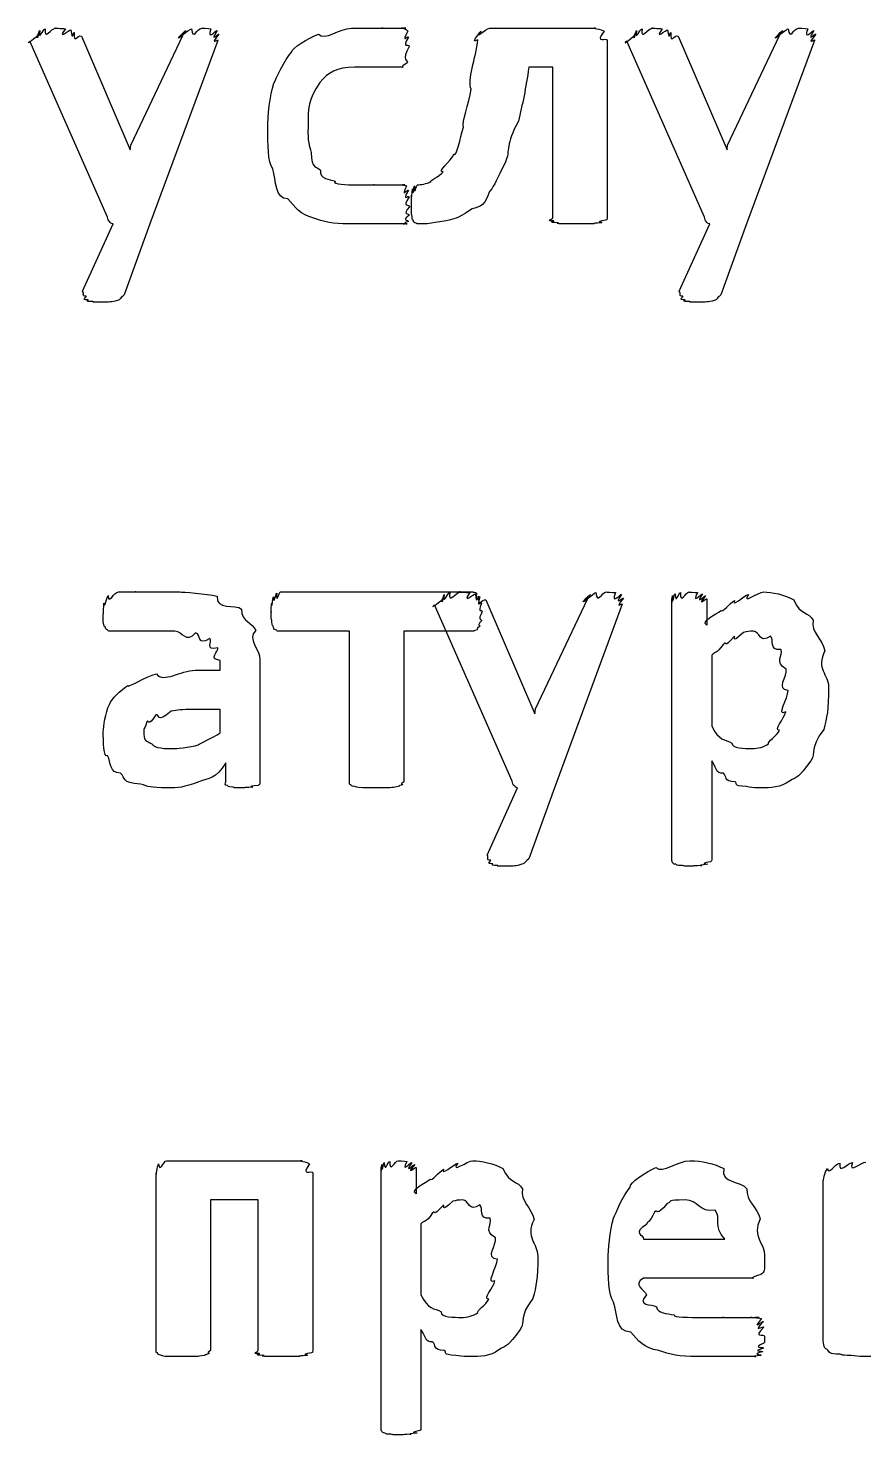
# Model space of a CAD drawing. Header units: millimetres. Extents: x 25 to 190, y 204 to 253.
# Drawn here: x 112.39 to 119.92, y 229.16 to 241.83 of the extents above; entities that cross this region are included whole.
import ezdxf

# ---------------------------------------------------------------- set-up
doc = ezdxf.new("R2010")
doc.units = ezdxf.units.MM
doc.layers.get('0').update_dxf_attribs({"linetype": 'CONTINUOUS'})

msp = doc.modelspace()

# ---------------------------------------------------------------- linework, layer by layer
at = {"color": 0}
for p, q in [((116.546, 241.829), (117.5, 241.829)), ((113.104, 240.126), (112.404, 241.713)), ((112.867, 241.758), (113.308, 240.732)), ((113.313, 240.776), (113.782, 241.763)), ((114.096, 241.719), (113.484, 240.065)), ((117.604, 241.719), (117.604, 240.12)), ((118.481, 240.126), (117.781, 241.713)), ((118.244, 241.758), (118.685, 240.732)), ((118.69, 240.776), (119.159, 241.763)), ((119.473, 241.719), (118.861, 240.065)), ((117.114, 241.476), (116.899, 241.476)), ((117.114, 240.12), (117.114, 241.476)), ((113.308, 240.732), (113.313, 240.776)), ((118.685, 240.732), (118.69, 240.776)), ((115.825, 240.22), (115.825, 240.22)), ((112.878, 239.459), (113.153, 240.065)), ((113.484, 240.065), (113.253, 239.426)), ((118.255, 239.459), (118.531, 240.065)), ((118.861, 240.065), (118.63, 239.426)), ((114.66, 236.75), (116.396, 236.75)), ((116.749, 235.046), (116.049, 236.634)), ((116.512, 236.678), (116.953, 235.653)), ((116.958, 235.697), (117.427, 236.684)), ((117.741, 236.639), (117.129, 234.986)), ((118.189, 234.341), (118.189, 236.689)), ((118.503, 236.689), (118.503, 236.452)), ((116.479, 236.573), (116.479, 236.573)), ((115.282, 236.397), (114.654, 236.397)), ((115.282, 235.041), (115.282, 236.397)), ((116.401, 236.397), (115.773, 236.397)), ((115.773, 236.397), (115.773, 235.041)), ((114.118, 236.044), (114.118, 236.133)), ((114.476, 236.138), (114.476, 235.041)), ((118.547, 236.182), (118.547, 235.543)), ((113.892, 236.044), (114.118, 236.044)), ((119.236, 235.862), (119.236, 235.862)), ((119.6, 235.89), (119.6, 235.89)), ((114.118, 235.692), (113.881, 235.692)), ((114.118, 235.482), (114.118, 235.692)), ((116.953, 235.653), (116.958, 235.697)), ((114.168, 235.041), (114.168, 235.212)), ((118.547, 235.228), (118.547, 234.341)), ((116.523, 234.38), (116.798, 234.986)), ((117.129, 234.986), (116.898, 234.346)), ((113.634, 231.626), (114.858, 231.626)), ((115.569, 229.217), (115.569, 231.565)), ((115.883, 231.565), (115.883, 231.328)), ((113.541, 229.917), (113.541, 231.516)), ((114.952, 231.516), (114.952, 229.917)), ((119.552, 230.044), (119.552, 231.444)), ((114.461, 231.273), (114.031, 231.273)), ((114.031, 231.273), (114.031, 229.917)), ((114.461, 229.917), (114.461, 231.273)), ((115.927, 231.059), (115.927, 230.419)), ((117.933, 230.921), (118.666, 230.921)), ((116.98, 230.766), (116.98, 230.766)), ((119.024, 230.772), (119.024, 230.711)), ((116.616, 230.739), (116.616, 230.739)), ((118.919, 230.568), (117.933, 230.568)), ((115.927, 230.105), (115.927, 229.217))]:
    msp.add_line(p, q, dxfattribs=at)
for points in [[(112.481, 241.774), (112.459, 241.689), (112.484, 241.799), (112.492, 241.807)], [(112.492, 241.807), (112.477, 241.704), (112.52, 241.82), (112.542, 241.824)], [(112.542, 241.824), (112.525, 241.711), (112.598, 241.829), (112.635, 241.829)], [(112.635, 241.829), (112.598, 241.829), (112.702, 241.826), (112.723, 241.824)], [(112.723, 241.824), (112.642, 241.708), (112.762, 241.82), (112.773, 241.813)], [(112.773, 241.813), (112.786, 241.697), (112.796, 241.802), (112.801, 241.791)], [(112.801, 241.791), (112.796, 241.677), (112.83, 241.771), (112.867, 241.758)], [(113.782, 241.763), (113.685, 241.693), (113.798, 241.803), (113.809, 241.807)], [(113.809, 241.807), (113.707, 241.704), (113.837, 241.82), (113.859, 241.824)], [(113.859, 241.824), (113.87, 241.711), (113.911, 241.829), (113.953, 241.829)], [(113.953, 241.829), (113.943, 241.829), (114.014, 241.826), (114.035, 241.824)], [(114.035, 241.824), (113.991, 241.704), (114.08, 241.814), (114.09, 241.807)], [(114.09, 241.807), (114.014, 241.689), (114.107, 241.788), (114.107, 241.774)], [(115.004, 241.774), (115.061, 241.711), (115.194, 241.829), (115.302, 241.829)], [(115.302, 241.829), (115.336, 241.829), (115.402, 241.829), (115.451, 241.829)], [(115.451, 241.829), (115.436, 241.829), (115.547, 241.829), (115.588, 241.829)], [(115.588, 241.829), (115.517, 241.829), (115.666, 241.829), (115.699, 241.829)], [(115.699, 241.829), (115.7, 241.829), (115.754, 241.829), (115.765, 241.829)], [(115.765, 241.829), (115.726, 241.829), (115.788, 241.829), (115.792, 241.829)], [(115.792, 241.829), (115.737, 241.829), (115.805, 241.82), (115.809, 241.802)], [(115.809, 241.802), (115.744, 241.677), (115.814, 241.768), (115.814, 241.747)], [(116.441, 241.724), (116.362, 241.677), (116.454, 241.786), (116.469, 241.802)], [(116.469, 241.802), (116.395, 241.711), (116.513, 241.829), (116.546, 241.829)], [(117.5, 241.829), (117.45, 241.829), (117.558, 241.82), (117.577, 241.802)], [(117.577, 241.802), (117.486, 241.675), (117.604, 241.755), (117.604, 241.719)], [(117.858, 241.774), (117.836, 241.689), (117.861, 241.799), (117.869, 241.807)], [(117.869, 241.807), (117.854, 241.704), (117.897, 241.82), (117.919, 241.824)], [(117.919, 241.824), (117.902, 241.711), (117.975, 241.829), (118.012, 241.829)], [(118.012, 241.829), (117.975, 241.829), (118.079, 241.826), (118.1, 241.824)], [(118.1, 241.824), (118.019, 241.708), (118.139, 241.82), (118.15, 241.813)], [(118.15, 241.813), (118.163, 241.697), (118.174, 241.802), (118.178, 241.791)], [(118.178, 241.791), (118.174, 241.677), (118.207, 241.771), (118.244, 241.758)], [(119.159, 241.763), (119.063, 241.693), (119.175, 241.803), (119.187, 241.807)], [(119.187, 241.807), (119.085, 241.704), (119.214, 241.82), (119.236, 241.824)], [(119.236, 241.824), (119.247, 241.711), (119.289, 241.829), (119.33, 241.829)], [(119.33, 241.829), (119.32, 241.829), (119.391, 241.826), (119.412, 241.824)], [(119.412, 241.824), (119.368, 241.704), (119.457, 241.814), (119.467, 241.807)], [(119.467, 241.807), (119.391, 241.689), (119.484, 241.788), (119.484, 241.774)], [(112.404, 241.713), (112.342, 241.66), (112.481, 241.759), (112.481, 241.774)], [(114.107, 241.774), (114.014, 241.66), (114.103, 241.741), (114.096, 241.719)], [(114.762, 241.614), (114.759, 241.642), (114.912, 241.741), (115.004, 241.774)], [(115.814, 241.747), (115.748, 241.633), (115.82, 241.697), (115.82, 241.664)], [(115.82, 241.664), (115.748, 241.531), (115.814, 241.544), (115.804, 241.515)], [(116.381, 241.278), (116.339, 241.358), (116.422, 241.559), (116.441, 241.724)], [(117.781, 241.713), (117.719, 241.66), (117.858, 241.759), (117.858, 241.774)], [(119.484, 241.774), (119.391, 241.66), (119.48, 241.741), (119.473, 241.719)], [(114.602, 241.333), (114.624, 241.377), (114.695, 241.54), (114.762, 241.614)], [(115.329, 241.476), (115.167, 241.476), (115.088, 241.429), (115.015, 241.338)], [(115.5, 241.476), (115.369, 241.476), (115.395, 241.476), (115.329, 241.476)], [(115.622, 241.476), (115.583, 241.476), (115.547, 241.476), (115.5, 241.476)], [(115.71, 241.476), (115.652, 241.476), (115.657, 241.476), (115.622, 241.476)], [(115.765, 241.476), (115.696, 241.476), (115.732, 241.476), (115.71, 241.476)], [(115.804, 241.515), (115.726, 241.476), (115.778, 241.476), (115.765, 241.476)], [(116.899, 241.476), (116.873, 241.296), (116.841, 241.135), (116.805, 240.991)], [(114.547, 240.925), (114.547, 241.035), (114.565, 241.223), (114.602, 241.333)], [(115.015, 241.338), (114.906, 241.175), (114.91, 241.114), (114.91, 240.942)], [(116.309, 240.936), (116.295, 240.98), (116.359, 241.148), (116.381, 241.278)], [(114.591, 240.561), (114.547, 240.619), (114.547, 240.789), (114.547, 240.925)], [(114.91, 240.942), (114.906, 240.796), (114.919, 240.776), (114.938, 240.71)], [(116.227, 240.694), (116.245, 240.667), (116.283, 240.84), (116.309, 240.936)], [(116.805, 240.991), (116.685, 240.778), (116.733, 240.728), (116.689, 240.622)], [(114.938, 240.71), (114.943, 240.55), (114.984, 240.594), (115.021, 240.55)], [(116.127, 240.534), (116.068, 240.535), (116.196, 240.628), (116.227, 240.694)], [(114.729, 240.291), (114.609, 240.289), (114.624, 240.454), (114.591, 240.561)], [(115.021, 240.55), (115.016, 240.462), (115.101, 240.473), (115.153, 240.451)], [(116.017, 240.446), (115.998, 240.454), (116.094, 240.492), (116.127, 240.534)], [(116.689, 240.622), (116.601, 240.451), (116.601, 240.43), (116.546, 240.357)], [(115.153, 240.451), (115.123, 240.418), (115.269, 240.418), (115.335, 240.418)], [(115.335, 240.418), (115.374, 240.418), (115.457, 240.418), (115.506, 240.418)], [(115.506, 240.418), (115.469, 240.418), (115.595, 240.418), (115.632, 240.418)], [(115.632, 240.418), (115.66, 240.418), (115.699, 240.418), (115.721, 240.418)], [(115.721, 240.418), (115.707, 240.418), (115.766, 240.418), (115.781, 240.418)], [(115.781, 240.418), (115.729, 240.418), (115.794, 240.414), (115.798, 240.407)], [(115.798, 240.407), (115.74, 240.286), (115.81, 240.386), (115.814, 240.368)], [(115.852, 240.38), (115.854, 240.289), (115.864, 240.403), (115.868, 240.407)], [(115.868, 240.407), (115.866, 240.3), (115.885, 240.418), (115.896, 240.418)], [(115.896, 240.418), (115.921, 240.418), (115.98, 240.426), (116.017, 240.446)], [(114.954, 240.12), (114.847, 240.143), (114.791, 240.217), (114.729, 240.291)], [(115.814, 240.368), (115.748, 240.253), (115.82, 240.333), (115.82, 240.308)], [(115.82, 240.308), (115.751, 240.2), (115.825, 240.253), (115.825, 240.22)], [(115.841, 240.324), (115.843, 240.264), (115.848, 240.368), (115.852, 240.38)], [(115.841, 240.236), (115.841, 240.216), (115.841, 240.302), (115.841, 240.324)], [(116.546, 240.357), (116.491, 240.189), (116.43, 240.231), (116.364, 240.187)], [(115.82, 240.143), (115.748, 240.094), (115.817, 240.101), (115.814, 240.087)], [(115.825, 240.22), (115.751, 240.138), (115.823, 240.164), (115.82, 240.143)], [(115.846, 240.148), (115.841, 240.143), (115.841, 240.199), (115.841, 240.236)], [(115.857, 240.098), (115.848, 240.098), (115.849, 240.126), (115.846, 240.148)], [(116.364, 240.187), (116.245, 240.105), (116.232, 240.115), (116.155, 240.093)], [(113.12, 240.087), (113.112, 240.09), (113.107, 240.111), (113.104, 240.126)], [(113.153, 240.065), (113.132, 240.068), (113.132, 240.076), (113.12, 240.087)], [(115.269, 240.065), (115.145, 240.065), (115.045, 240.083), (114.954, 240.12)], [(115.429, 240.065), (115.318, 240.065), (115.324, 240.065), (115.269, 240.065)], [(115.577, 240.065), (115.425, 240.065), (115.484, 240.065), (115.429, 240.065)], [(115.699, 240.065), (115.634, 240.065), (115.624, 240.065), (115.577, 240.065)], [(115.776, 240.065), (115.704, 240.065), (115.734, 240.065), (115.699, 240.065)], [(115.804, 240.065), (115.733, 240.065), (115.79, 240.065), (115.776, 240.065)], [(115.814, 240.087), (115.744, 240.065), (115.81, 240.065), (115.804, 240.065)], [(115.885, 240.071), (115.859, 240.076), (115.864, 240.087), (115.857, 240.098)], [(115.918, 240.065), (115.88, 240.065), (115.896, 240.067), (115.885, 240.071)], [(116.155, 240.093), (115.976, 240.065), (116.002, 240.065), (115.918, 240.065)], [(117.125, 240.093), (117.042, 240.09), (117.114, 240.109), (117.114, 240.12)], [(117.163, 240.076), (117.056, 240.079), (117.132, 240.089), (117.125, 240.093)], [(117.241, 240.065), (117.093, 240.068), (117.181, 240.072), (117.163, 240.076)], [(117.362, 240.065), (117.277, 240.065), (117.274, 240.065), (117.241, 240.065)], [(117.478, 240.065), (117.373, 240.065), (117.409, 240.065), (117.362, 240.065)], [(117.555, 240.076), (117.435, 240.068), (117.511, 240.068), (117.478, 240.065)], [(117.594, 240.098), (117.472, 240.079), (117.573, 240.083), (117.555, 240.076)], [(117.604, 240.12), (117.604, 240.094), (117.6, 240.105), (117.594, 240.098)], [(118.497, 240.087), (118.489, 240.09), (118.484, 240.111), (118.481, 240.126)], [(118.531, 240.065), (118.509, 240.068), (118.509, 240.076), (118.497, 240.087)], [(112.911, 239.415), (112.863, 239.408), (112.9, 239.441), (112.878, 239.459)], [(112.927, 239.382), (112.863, 239.382), (112.911, 239.401), (112.911, 239.415)], [(112.971, 239.365), (112.885, 239.368), (112.939, 239.375), (112.927, 239.382)], [(113.192, 239.376), (113.138, 239.36), (113.116, 239.36), (113.054, 239.36)], [(113.253, 239.426), (113.2, 239.382), (113.225, 239.387), (113.192, 239.376)], [(118.288, 239.415), (118.24, 239.408), (118.277, 239.441), (118.255, 239.459)], [(118.305, 239.382), (118.24, 239.382), (118.288, 239.401), (118.288, 239.415)], [(118.349, 239.365), (118.262, 239.368), (118.316, 239.375), (118.305, 239.382)], [(118.569, 239.376), (118.515, 239.36), (118.493, 239.36), (118.431, 239.36)], [(118.63, 239.426), (118.577, 239.382), (118.602, 239.387), (118.569, 239.376)], [(113.054, 239.36), (112.925, 239.36), (112.994, 239.363), (112.971, 239.365)], [(118.431, 239.36), (118.302, 239.36), (118.371, 239.363), (118.349, 239.365)], [(113.071, 236.65), (113.076, 236.587), (113.09, 236.694), (113.109, 236.717)], [(113.109, 236.717), (113.112, 236.631), (113.159, 236.75), (113.203, 236.75)], [(113.203, 236.75), (113.2, 236.75), (113.298, 236.75), (113.357, 236.75)], [(113.357, 236.75), (113.319, 236.75), (113.479, 236.75), (113.545, 236.75)], [(113.545, 236.75), (113.573, 236.75), (113.684, 236.75), (113.754, 236.75)], [(113.754, 236.75), (113.774, 236.75), (113.998, 236.736), (114.09, 236.711)], [(114.599, 236.706), (114.599, 236.618), (114.616, 236.73), (114.627, 236.739)], [(114.627, 236.739), (114.621, 236.631), (114.649, 236.75), (114.66, 236.75)], [(116.126, 236.694), (116.104, 236.609), (116.129, 236.72), (116.137, 236.728)], [(116.137, 236.728), (116.122, 236.624), (116.164, 236.74), (116.187, 236.744)], [(116.187, 236.744), (116.17, 236.631), (116.243, 236.75), (116.28, 236.75)], [(116.28, 236.75), (116.243, 236.75), (116.346, 236.747), (116.368, 236.744)], [(116.368, 236.744), (116.287, 236.629), (116.407, 236.74), (116.418, 236.733)], [(116.396, 236.75), (116.388, 236.75), (116.418, 236.746), (116.429, 236.739)], [(116.429, 236.739), (116.41, 236.618), (116.448, 236.72), (116.457, 236.706)], [(116.418, 236.733), (116.43, 236.618), (116.441, 236.722), (116.446, 236.711)], [(117.427, 236.684), (117.33, 236.613), (117.443, 236.723), (117.454, 236.728)], [(117.454, 236.728), (117.352, 236.624), (117.482, 236.74), (117.504, 236.744)], [(117.504, 236.744), (117.515, 236.631), (117.556, 236.75), (117.598, 236.75)], [(117.598, 236.75), (117.588, 236.75), (117.658, 236.747), (117.68, 236.744)], [(117.68, 236.744), (117.636, 236.624), (117.724, 236.735), (117.735, 236.728)], [(117.735, 236.728), (117.658, 236.609), (117.752, 236.708), (117.752, 236.694)], [(118.189, 236.689), (118.189, 236.606), (118.19, 236.712), (118.194, 236.717)], [(118.194, 236.717), (118.196, 236.618), (118.205, 236.729), (118.217, 236.733)], [(118.217, 236.733), (118.222, 236.629), (118.247, 236.744), (118.266, 236.744)], [(118.266, 236.744), (118.262, 236.631), (118.313, 236.75), (118.343, 236.75)], [(118.343, 236.75), (118.324, 236.75), (118.401, 236.747), (118.42, 236.744)], [(118.42, 236.744), (118.361, 236.629), (118.453, 236.74), (118.465, 236.733)], [(118.465, 236.733), (118.387, 236.618), (118.488, 236.723), (118.492, 236.717)], [(118.492, 236.717), (118.398, 236.602), (118.503, 236.7), (118.503, 236.689)], [(118.751, 236.673), (118.725, 236.606), (118.836, 236.717), (118.878, 236.728)], [(118.878, 236.728), (118.809, 236.631), (118.967, 236.75), (119.016, 236.75)], [(119.016, 236.75), (119.082, 236.75), (119.211, 236.725), (119.286, 236.678)], [(113.065, 236.551), (113.065, 236.543), (113.067, 236.629), (113.071, 236.65)], [(114.09, 236.711), (114.075, 236.58), (114.256, 236.647), (114.311, 236.595)], [(114.311, 236.595), (114.307, 236.477), (114.411, 236.48), (114.438, 236.402)], [(114.577, 236.573), (114.577, 236.543), (114.578, 236.629), (114.583, 236.65)], [(114.583, 236.65), (114.584, 236.587), (114.591, 236.691), (114.599, 236.706)], [(116.049, 236.634), (115.987, 236.58), (116.126, 236.679), (116.126, 236.694)], [(116.457, 236.706), (116.425, 236.587), (116.469, 236.673), (116.473, 236.65)], [(116.473, 236.65), (116.432, 236.543), (116.479, 236.602), (116.479, 236.573)], [(116.446, 236.711), (116.441, 236.598), (116.475, 236.692), (116.512, 236.678)], [(117.752, 236.694), (117.658, 236.58), (117.748, 236.662), (117.741, 236.639)], [(118.63, 236.584), (118.641, 236.558), (118.71, 236.65), (118.751, 236.673)], [(119.286, 236.678), (119.346, 236.54), (119.418, 236.573), (119.462, 236.496)], [(113.065, 236.485), (113.065, 236.477), (113.065, 236.529), (113.065, 236.551)], [(113.082, 236.436), (113.068, 236.437), (113.068, 236.466), (113.065, 236.485)], [(114.583, 236.496), (114.577, 236.485), (114.577, 236.543), (114.577, 236.573)], [(114.594, 236.441), (114.584, 236.441), (114.585, 236.474), (114.583, 236.496)], [(116.473, 236.491), (116.425, 236.441), (116.464, 236.455), (116.457, 236.441)], [(116.479, 236.573), (116.432, 236.481), (116.476, 236.513), (116.473, 236.491)], [(118.503, 236.452), (118.442, 236.485), (118.588, 236.547), (118.63, 236.584)], [(119.462, 236.496), (119.437, 236.386), (119.545, 236.327), (119.567, 236.221)], [(113.104, 236.408), (113.083, 236.411), (113.089, 236.425), (113.082, 236.436)], [(113.132, 236.397), (113.098, 236.397), (113.111, 236.4), (113.104, 236.408)], [(113.203, 236.397), (113.123, 236.397), (113.145, 236.397), (113.132, 236.397)], [(113.324, 236.397), (113.189, 236.397), (113.236, 236.397), (113.203, 236.397)], [(113.49, 236.397), (113.403, 236.397), (113.371, 236.397), (113.324, 236.397)], [(113.71, 236.397), (113.531, 236.397), (113.556, 236.397), (113.49, 236.397)], [(113.897, 236.381), (113.804, 236.279), (113.783, 236.397), (113.71, 236.397)], [(114.024, 236.331), (113.906, 236.256), (113.949, 236.369), (113.897, 236.381)], [(114.438, 236.402), (114.358, 236.323), (114.476, 236.237), (114.476, 236.138)], [(114.621, 236.408), (114.595, 236.411), (114.601, 236.426), (114.594, 236.441)], [(114.654, 236.397), (114.617, 236.397), (114.632, 236.4), (114.621, 236.408)], [(116.435, 236.408), (116.392, 236.397), (116.412, 236.397), (116.401, 236.397)], [(116.457, 236.441), (116.414, 236.411), (116.446, 236.415), (116.435, 236.408)], [(118.746, 236.347), (118.648, 236.232), (118.685, 236.31), (118.652, 236.281)], [(118.834, 236.386), (118.707, 236.265), (118.775, 236.365), (118.746, 236.347)], [(118.922, 236.397), (118.883, 236.397), (118.863, 236.393), (118.834, 236.386)], [(119.076, 236.353), (118.974, 236.279), (118.984, 236.397), (118.922, 236.397)], [(119.17, 236.232), (119.055, 236.221), (119.116, 236.323), (119.076, 236.353)], [(114.096, 236.248), (113.972, 236.212), (114.058, 236.309), (114.024, 236.331)], [(114.118, 236.133), (114.002, 236.146), (114.11, 236.215), (114.096, 236.248)], [(118.652, 236.281), (118.582, 236.177), (118.583, 236.222), (118.547, 236.182)], [(119.219, 236.055), (119.104, 236.117), (119.195, 236.179), (119.17, 236.232)], [(119.567, 236.221), (119.482, 236.058), (119.6, 236.007), (119.6, 235.89)], [(113.286, 235.906), (113.282, 235.882), (113.441, 235.989), (113.545, 236.011)], [(113.545, 236.011), (113.605, 235.926), (113.763, 236.044), (113.892, 236.044)], [(119.236, 235.862), (119.122, 235.87), (119.231, 235.992), (119.219, 236.055)], [(113.12, 235.736), (113.143, 235.791), (113.216, 235.862), (113.286, 235.906)], [(119.214, 235.669), (119.122, 235.621), (119.236, 235.796), (119.236, 235.862)], [(119.6, 235.89), (119.6, 235.683), (119.585, 235.622), (119.556, 235.51)], [(113.065, 235.493), (113.065, 235.533), (113.083, 235.665), (113.12, 235.736)], [(113.457, 235.581), (113.425, 235.478), (113.429, 235.533), (113.429, 235.504)], [(113.539, 235.642), (113.462, 235.526), (113.475, 235.606), (113.457, 235.581)], [(113.677, 235.675), (113.535, 235.555), (113.575, 235.656), (113.539, 235.642)], [(113.881, 235.692), (113.767, 235.692), (113.735, 235.686), (113.677, 235.675)], [(119.159, 235.504), (119.096, 235.5), (119.203, 235.61), (119.214, 235.669)], [(113.104, 235.278), (113.065, 235.242), (113.065, 235.412), (113.065, 235.493)], [(113.429, 235.504), (113.425, 235.397), (113.453, 235.412), (113.501, 235.383)], [(113.92, 235.372), (113.932, 235.385), (114.048, 235.434), (114.118, 235.482)], [(118.547, 235.543), (118.608, 235.408), (118.67, 235.424), (118.729, 235.388)], [(119.06, 235.383), (119.045, 235.397), (119.133, 235.452), (119.159, 235.504)], [(119.556, 235.51), (119.426, 235.341), (119.491, 235.306), (119.44, 235.228)], [(113.501, 235.383), (113.524, 235.339), (113.623, 235.339), (113.716, 235.339)], [(113.716, 235.339), (113.69, 235.339), (113.856, 235.35), (113.92, 235.372)], [(118.729, 235.388), (118.725, 235.339), (118.848, 235.339), (118.911, 235.339)], [(118.911, 235.339), (118.963, 235.339), (119.018, 235.353), (119.06, 235.383)], [(113.22, 235.118), (113.12, 235.118), (113.133, 235.215), (113.104, 235.278)], [(114.168, 235.212), (114.08, 235.059), (114.014, 235.077), (113.925, 235.041)], [(118.652, 235.118), (118.582, 235.107), (118.583, 235.187), (118.547, 235.228)], [(119.44, 235.228), (119.324, 235.07), (119.324, 235.09), (119.247, 235.046)], [(113.401, 235.019), (113.22, 235.03), (113.271, 235.074), (113.22, 235.118)], [(118.757, 235.041), (118.652, 235.044), (118.688, 235.088), (118.652, 235.118)], [(113.644, 234.986), (113.48, 234.986), (113.475, 234.997), (113.401, 235.019)], [(113.925, 235.041), (113.785, 234.986), (113.743, 234.986), (113.644, 234.986)], [(114.184, 235.008), (114.153, 235.008), (114.168, 235.026), (114.168, 235.041)], [(114.234, 234.991), (114.175, 234.993), (114.195, 235), (114.184, 235.008)], [(114.322, 234.986), (114.219, 234.986), (114.256, 234.987), (114.234, 234.991)], [(114.41, 234.991), (114.296, 234.986), (114.362, 234.986), (114.322, 234.986)], [(114.46, 235.008), (114.336, 234.993), (114.432, 234.994), (114.41, 234.991)], [(114.476, 235.041), (114.476, 235.008), (114.471, 235.015), (114.46, 235.008)], [(115.293, 235.013), (115.282, 235.011), (115.282, 235.03), (115.282, 235.041)], [(115.332, 234.997), (115.296, 235), (115.3, 235.009), (115.293, 235.013)], [(115.404, 234.986), (115.334, 234.988), (115.35, 234.993), (115.332, 234.997)], [(115.525, 234.986), (115.395, 234.986), (115.437, 234.986), (115.404, 234.986)], [(115.646, 234.986), (115.613, 234.986), (115.576, 234.986), (115.525, 234.986)], [(115.723, 234.997), (115.675, 234.988), (115.679, 234.988), (115.646, 234.986)], [(115.762, 235.013), (115.713, 235), (115.741, 235.004), (115.723, 234.997)], [(115.773, 235.041), (115.726, 235.011), (115.769, 235.02), (115.762, 235.013)], [(116.765, 235.008), (116.757, 235.011), (116.751, 235.031), (116.749, 235.046)], [(116.798, 234.986), (116.776, 234.988), (116.776, 234.997), (116.765, 235.008)], [(118.861, 234.997), (118.721, 235.004), (118.792, 235.022), (118.757, 235.041)], [(118.982, 234.986), (118.908, 234.986), (118.897, 234.988), (118.861, 234.997)], [(119.247, 235.046), (119.17, 234.986), (119.082, 234.986), (118.982, 234.986)], [(116.556, 234.335), (116.508, 234.328), (116.545, 234.362), (116.523, 234.38)], [(116.572, 234.302), (116.508, 234.302), (116.556, 234.322), (116.556, 234.335)], [(116.898, 234.346), (116.845, 234.302), (116.87, 234.308), (116.837, 234.297)], [(118.194, 234.313), (118.189, 234.311), (118.189, 234.33), (118.189, 234.341)], [(118.222, 234.297), (118.2, 234.296), (118.201, 234.307), (118.194, 234.313)], [(118.536, 234.319), (118.416, 234.296), (118.522, 234.301), (118.509, 234.297)], [(118.547, 234.341), (118.544, 234.313), (118.543, 234.327), (118.536, 234.319)], [(116.616, 234.286), (116.53, 234.289), (116.584, 234.296), (116.572, 234.302)], [(116.699, 234.28), (116.57, 234.28), (116.639, 234.283), (116.616, 234.286)], [(116.837, 234.297), (116.783, 234.28), (116.761, 234.28), (116.699, 234.28)], [(118.277, 234.286), (118.225, 234.284), (118.236, 234.29), (118.222, 234.297)], [(118.365, 234.28), (118.273, 234.28), (118.302, 234.283), (118.277, 234.286)], [(118.453, 234.286), (118.343, 234.28), (118.401, 234.28), (118.365, 234.28)], [(118.509, 234.297), (118.39, 234.284), (118.478, 234.286), (118.453, 234.286)], [(113.541, 231.516), (113.541, 231.472), (113.548, 231.579), (113.563, 231.599)], [(113.563, 231.599), (113.574, 231.508), (113.604, 231.626), (113.634, 231.626)], [(114.858, 231.626), (114.8, 231.626), (114.909, 231.617), (114.924, 231.599)], [(114.924, 231.599), (114.833, 231.472), (114.952, 231.552), (114.952, 231.516)], [(115.569, 231.565), (115.569, 231.483), (115.571, 231.589), (115.575, 231.593)], [(115.575, 231.593), (115.576, 231.494), (115.586, 231.606), (115.597, 231.61)], [(115.597, 231.61), (115.602, 231.505), (115.627, 231.621), (115.646, 231.621)], [(115.646, 231.621), (115.642, 231.508), (115.693, 231.626), (115.723, 231.626)], [(115.723, 231.626), (115.704, 231.626), (115.781, 231.623), (115.801, 231.621)], [(115.801, 231.621), (115.741, 231.505), (115.834, 231.617), (115.845, 231.61)], [(115.845, 231.61), (115.768, 231.494), (115.868, 231.6), (115.872, 231.593)], [(115.872, 231.593), (115.778, 231.479), (115.883, 231.577), (115.883, 231.565)], [(116.01, 231.461), (116.021, 231.435), (116.09, 231.527), (116.131, 231.549)], [(116.131, 231.549), (116.105, 231.483), (116.217, 231.593), (116.258, 231.604)], [(116.258, 231.604), (116.189, 231.508), (116.348, 231.626), (116.396, 231.626)], [(116.396, 231.626), (116.462, 231.626), (116.592, 231.601), (116.666, 231.555)], [(116.666, 231.555), (116.727, 231.417), (116.798, 231.45), (116.842, 231.372)], [(117.811, 231.389), (117.807, 231.428), (117.951, 231.524), (118.043, 231.565)], [(118.043, 231.565), (118.109, 231.508), (118.237, 231.626), (118.351, 231.626)], [(118.351, 231.626), (118.457, 231.626), (118.569, 231.601), (118.655, 231.555)], [(118.655, 231.555), (118.627, 231.417), (118.809, 231.45), (118.864, 231.372)], [(119.552, 231.444), (119.552, 231.435), (119.564, 231.528), (119.59, 231.555)], [(119.59, 231.555), (119.603, 231.49), (119.652, 231.6), (119.701, 231.604)], [(119.701, 231.604), (119.687, 231.497), (119.775, 231.61), (119.816, 231.61)], [(119.816, 231.61), (119.768, 231.501), (119.896, 231.615), (119.937, 231.615)], [(115.883, 231.328), (115.823, 231.362), (115.969, 231.424), (116.01, 231.461)], [(116.302, 231.273), (116.264, 231.273), (116.243, 231.269), (116.214, 231.262)], [(116.457, 231.229), (116.355, 231.155), (116.364, 231.273), (116.302, 231.273)], [(116.842, 231.372), (116.818, 231.262), (116.925, 231.203), (116.947, 231.097)], [(117.662, 231.108), (117.682, 231.155), (117.748, 231.312), (117.811, 231.389)], [(118.307, 231.273), (118.134, 231.273), (118.194, 231.262), (118.147, 231.24)], [(118.577, 231.18), (118.431, 231.155), (118.429, 231.273), (118.307, 231.273)], [(118.864, 231.372), (118.854, 231.262), (118.959, 231.205), (118.985, 231.103)], [(116.032, 231.158), (115.962, 231.053), (115.963, 231.098), (115.927, 231.059)], [(116.126, 231.224), (116.028, 231.108), (116.065, 231.187), (116.032, 231.158)], [(116.214, 231.262), (116.087, 231.141), (116.155, 231.242), (116.126, 231.224)], [(116.55, 231.108), (116.436, 231.097), (116.497, 231.199), (116.457, 231.229)], [(118.032, 231.163), (117.979, 231.053), (117.978, 231.097), (117.96, 231.053)], [(118.147, 231.24), (118.043, 231.115), (118.065, 231.196), (118.032, 231.163)], [(118.666, 230.921), (118.553, 231.031), (118.64, 231.116), (118.577, 231.18)], [(116.6, 230.932), (116.484, 230.994), (116.575, 231.056), (116.55, 231.108)], [(116.947, 231.097), (116.862, 230.934), (116.98, 230.884), (116.98, 230.766)], [(117.613, 230.739), (117.613, 230.817), (117.63, 230.998), (117.662, 231.108)], [(117.96, 231.053), (117.825, 230.967), (117.933, 230.967), (117.933, 230.921)], [(118.985, 231.103), (118.906, 230.939), (119.024, 230.889), (119.024, 230.772)], [(116.616, 230.739), (116.502, 230.747), (116.611, 230.868), (116.6, 230.932)], [(116.98, 230.766), (116.98, 230.56), (116.965, 230.499), (116.936, 230.386)], [(116.594, 230.546), (116.502, 230.498), (116.616, 230.673), (116.616, 230.739)], [(117.662, 230.353), (117.613, 230.416), (117.613, 230.591), (117.613, 230.739)], [(119.024, 230.711), (119.024, 230.612), (119.013, 230.623), (118.991, 230.601)], [(116.539, 230.38), (116.476, 230.376), (116.584, 230.487), (116.594, 230.546)], [(117.933, 230.568), (117.825, 230.513), (117.941, 230.463), (117.96, 230.419)], [(118.991, 230.601), (118.861, 230.568), (118.944, 230.568), (118.919, 230.568)], [(115.927, 230.419), (115.988, 230.284), (116.05, 230.3), (116.109, 230.265)], [(116.44, 230.259), (116.425, 230.273), (116.513, 230.328), (116.539, 230.38)], [(116.936, 230.386), (116.806, 230.218), (116.871, 230.182), (116.821, 230.105)], [(117.96, 230.419), (117.862, 230.31), (118.007, 230.342), (118.048, 230.309)], [(116.109, 230.265), (116.105, 230.215), (116.228, 230.215), (116.291, 230.215)], [(116.291, 230.215), (116.344, 230.215), (116.399, 230.229), (116.44, 230.259)], [(117.817, 230.083), (117.682, 230.083), (117.698, 230.245), (117.662, 230.353)], [(118.048, 230.309), (118.061, 230.248), (118.142, 230.255), (118.208, 230.237)], [(118.208, 230.237), (118.193, 230.215), (118.354, 230.215), (118.451, 230.215)], [(118.451, 230.215), (118.484, 230.215), (118.595, 230.215), (118.655, 230.215)], [(118.655, 230.215), (118.601, 230.215), (118.762, 230.215), (118.804, 230.215)], [(118.804, 230.215), (118.804, 230.215), (118.882, 230.215), (118.908, 230.215)], [(118.908, 230.215), (118.859, 230.215), (118.959, 230.215), (118.974, 230.215)], [(118.974, 230.215), (118.883, 230.215), (118.992, 230.211), (118.997, 230.204)], [(118.997, 230.204), (118.894, 230.086), (119.009, 230.19), (119.013, 230.177)], [(119.013, 230.177), (118.903, 230.061), (119.018, 230.149), (119.018, 230.127)], [(119.018, 230.127), (118.906, 230.017), (119.024, 230.077), (119.024, 230.044)], [(116.032, 229.995), (115.962, 229.984), (115.963, 230.063), (115.927, 230.105)], [(116.821, 230.105), (116.705, 229.946), (116.705, 229.967), (116.628, 229.923)], [(118.07, 229.917), (117.935, 229.935), (117.886, 230.008), (117.817, 230.083)], [(119.024, 230.044), (119.024, 229.961), (119.021, 230.002), (119.018, 229.984)], [(119.585, 229.929), (119.552, 229.931), (119.552, 229.992), (119.552, 230.044)], [(113.552, 229.895), (113.541, 229.891), (113.541, 229.909), (113.541, 229.917)], [(113.59, 229.873), (113.555, 229.876), (113.558, 229.887), (113.552, 229.895)], [(113.662, 229.862), (113.592, 229.865), (113.608, 229.869), (113.59, 229.873)], [(113.976, 229.873), (113.929, 229.865), (113.932, 229.865), (113.899, 229.862)], [(114.02, 229.89), (113.971, 229.876), (113.998, 229.88), (113.976, 229.873)], [(114.031, 229.917), (113.984, 229.887), (114.027, 229.897), (114.02, 229.89)], [(114.472, 229.89), (114.39, 229.887), (114.461, 229.906), (114.461, 229.917)], [(114.511, 229.873), (114.403, 229.876), (114.479, 229.886), (114.472, 229.89)], [(114.588, 229.862), (114.44, 229.865), (114.529, 229.869), (114.511, 229.873)], [(114.902, 229.873), (114.782, 229.865), (114.858, 229.865), (114.825, 229.862)], [(114.941, 229.895), (114.82, 229.876), (114.92, 229.88), (114.902, 229.873)], [(114.952, 229.917), (114.952, 229.891), (114.948, 229.902), (114.941, 229.895)], [(116.137, 229.917), (116.032, 229.92), (116.068, 229.964), (116.032, 229.995)], [(116.242, 229.873), (116.101, 229.88), (116.173, 229.898), (116.137, 229.917)], [(116.363, 229.862), (116.289, 229.862), (116.277, 229.865), (116.242, 229.873)], [(116.628, 229.923), (116.55, 229.862), (116.462, 229.862), (116.363, 229.862)], [(118.418, 229.862), (118.252, 229.862), (118.17, 229.88), (118.07, 229.917)], [(118.991, 229.873), (118.88, 229.862), (118.969, 229.862), (118.936, 229.862)], [(119.007, 229.906), (118.892, 229.88), (118.998, 229.884), (118.991, 229.873)], [(119.013, 229.939), (118.898, 229.902), (119.01, 229.917), (119.007, 229.906)], [(119.018, 229.984), (118.903, 229.929), (119.016, 229.953), (119.013, 229.939)], [(119.701, 229.884), (119.599, 229.88), (119.61, 229.902), (119.585, 229.929)], [(119.805, 229.873), (119.687, 229.873), (119.736, 229.88), (119.701, 229.884)], [(119.916, 229.862), (119.874, 229.865), (119.841, 229.869), (119.805, 229.873)], [(113.783, 229.862), (113.654, 229.862), (113.695, 229.862), (113.662, 229.862)], [(113.899, 229.862), (113.867, 229.862), (113.83, 229.862), (113.783, 229.862)], [(114.709, 229.862), (114.624, 229.862), (114.621, 229.862), (114.588, 229.862)], [(114.825, 229.862), (114.72, 229.862), (114.756, 229.862), (114.709, 229.862)], [(118.632, 229.862), (118.462, 229.862), (118.495, 229.862), (118.418, 229.862)], [(118.809, 229.862), (118.711, 229.862), (118.699, 229.862), (118.632, 229.862)], [(118.936, 229.862), (118.814, 229.862), (118.86, 229.862), (118.809, 229.862)], [(120.031, 229.862), (119.951, 229.862), (119.955, 229.862), (119.916, 229.862)], [(115.575, 229.19), (115.569, 229.187), (115.569, 229.206), (115.569, 229.217)], [(115.602, 229.173), (115.58, 229.172), (115.582, 229.183), (115.575, 229.19)], [(115.657, 229.162), (115.605, 229.161), (115.616, 229.166), (115.602, 229.173)], [(115.746, 229.157), (115.653, 229.157), (115.682, 229.16), (115.657, 229.162)], [(115.834, 229.162), (115.723, 229.157), (115.781, 229.157), (115.746, 229.157)], [(115.889, 229.173), (115.77, 229.161), (115.859, 229.162), (115.834, 229.162)], [(115.916, 229.195), (115.796, 229.172), (115.903, 229.178), (115.889, 229.173)], [(115.927, 229.217), (115.925, 229.19), (115.923, 229.204), (115.916, 229.195)]]:
    msp.add_open_spline(points, degree=3, dxfattribs=at)

doc.saveas('drawing.dxf')
